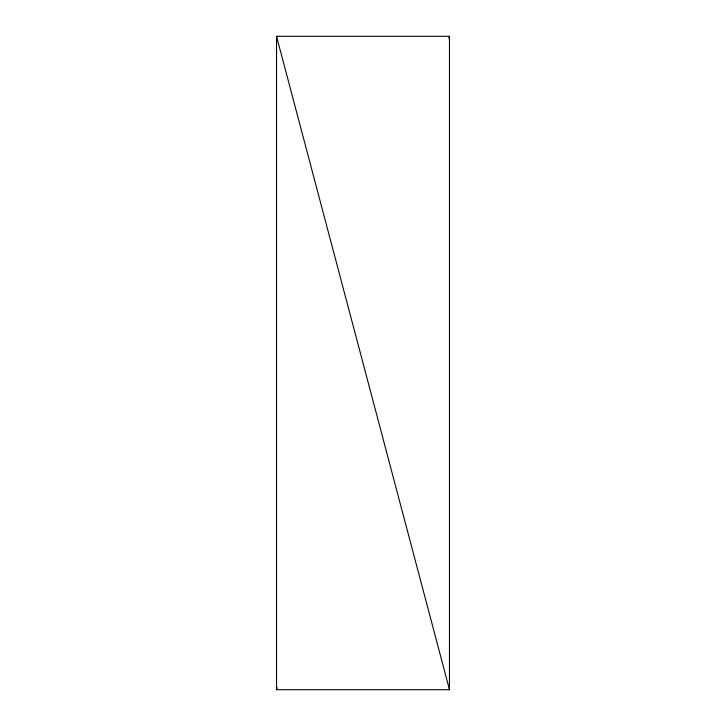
<?xml version="1.0" encoding="UTF-8"?>
<svg xmlns="http://www.w3.org/2000/svg" width="726" height="726" viewBox="0 0 726 726"><rect width="100%" height="100%" fill="white"/><g stroke="black" fill="none" stroke-linecap="round" stroke-linejoin="round"><path stroke-width="1.09" d="M276.524 689.7L276.524 36.3L449.476 36.3L449.476 689.7L276.524 689.7L277.105 687.504M448.895 38.496L449.476 36.3M276.524 36.3L449.476 689.7"/></g></svg>
